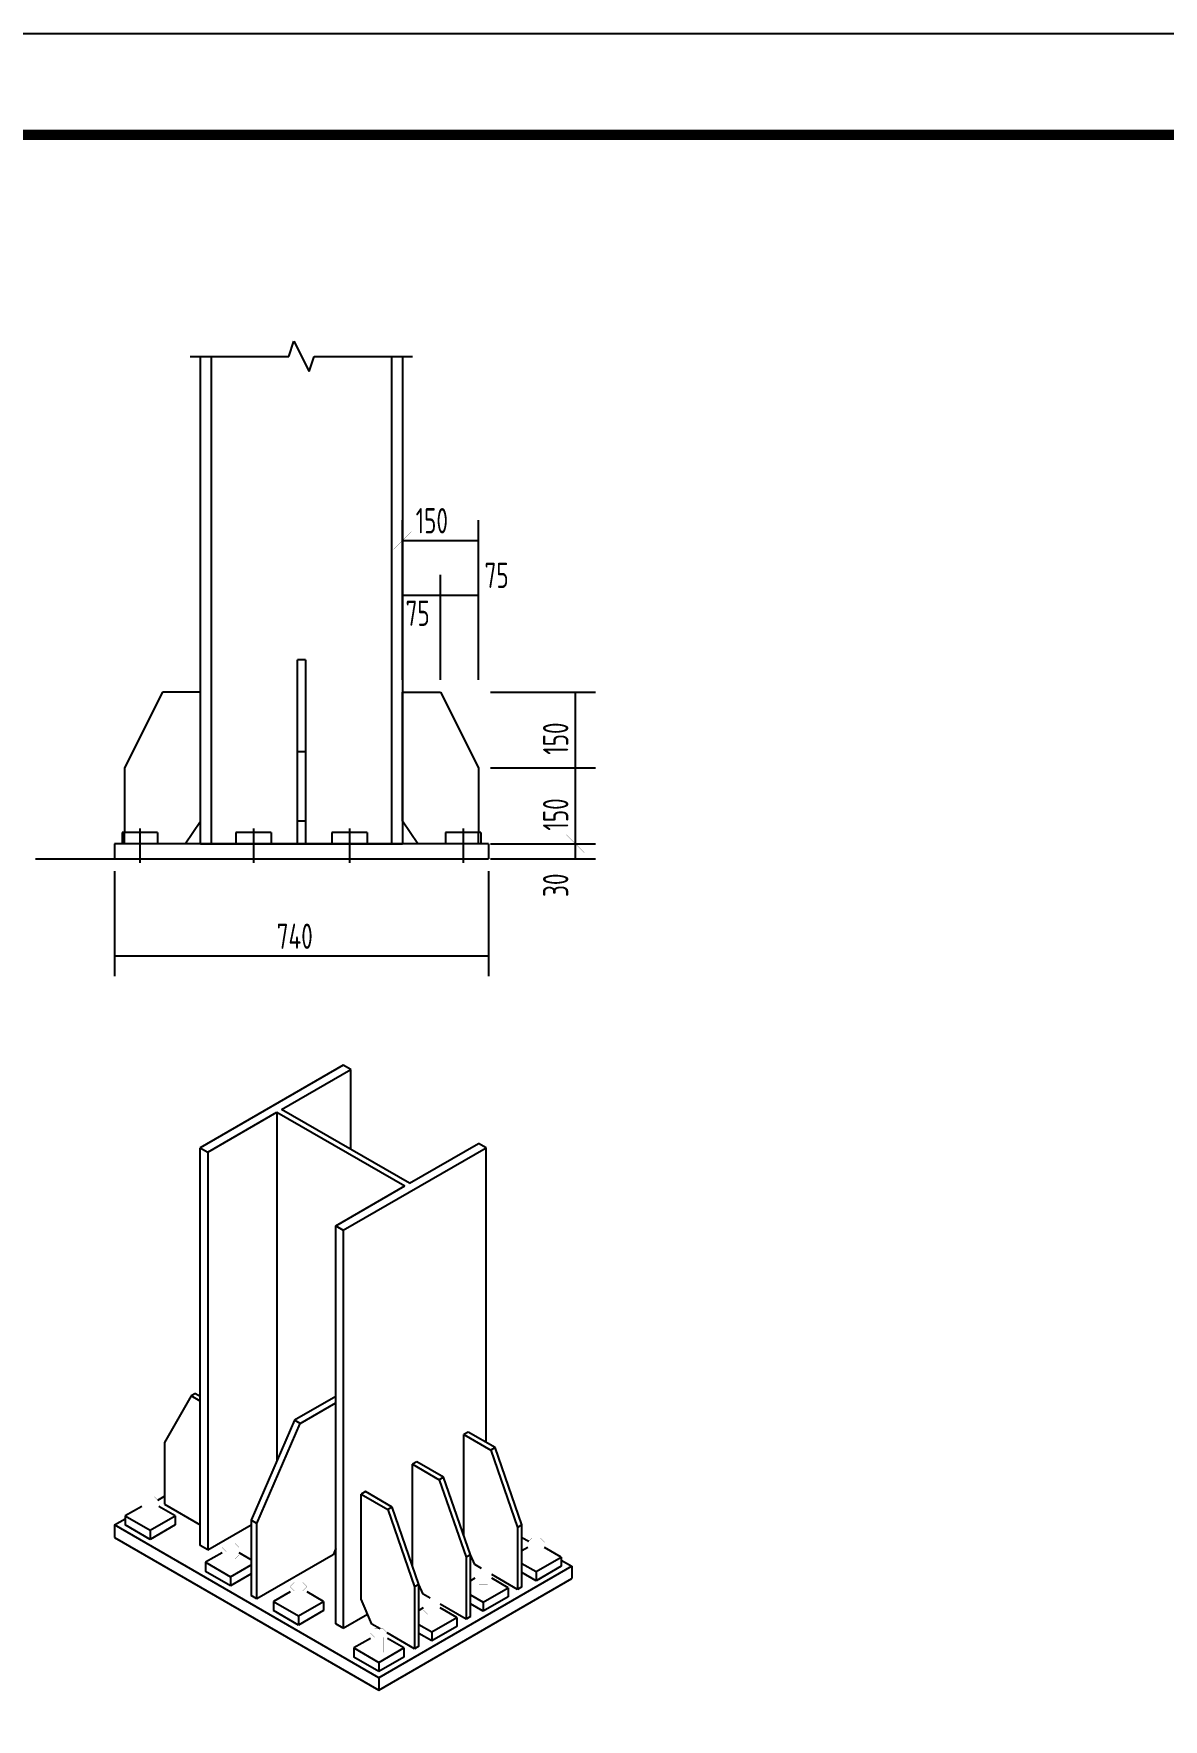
# Model space of a CAD drawing. Extents: x -138012 to 2129925, y -311560 to 0.
# Drawn here: x 634269 to 645444, y -153232 to -136560 of the extents above; entities that cross this region are included whole.
import ezdxf

# ---------------------------------------------------------------- set-up
doc = ezdxf.new("R2010")
doc.units = 0
doc.header["$LTSCALE"] = 1000
doc.header["$MEASUREMENT"] = 0
doc.linetypes.add('2', pattern=[5, 1.5, -1, 1.5, -1])
for name, color, linetype in [('PUB_TITLE', 4, 'CONTINUOUS'), ('TEXT', 7, 'CONTINUOUS'), ('尺寸标注', 7, 'CONTINUOUS'), ('柱_主零件_实线', 2, 'CONTINUOUS'), ('柱_零件_实线', 3, 'CONTINUOUS'), ('楼层标高', 253, 'CONTINUOUS'), ('螺栓组-普通_实线', 253, 'CONTINUOUS'), ('轴线__点划线', 253, 'CONTINUOUS')]:
    doc.layers.add(name, color=color, linetype=linetype)
doc.styles.add('TSSD_REIN', font='tssdeng.shx', dxfattribs={"width": 0.7, "bigfont": 'tssdchn.shx'})

msp = doc.modelspace()

# ---------------------------------------------------------------- linework, layer by layer
at = {"layer": 'PUB_TITLE'}
msp.add_lwpolyline([(530519.739, -195959.99), (656619.739, -195959.99), (656619.739, -136559.99), (530519.739, -136559.99)], close=True, dxfattribs=at)
at = {"layer": 'PUB_TITLE', "const_width": 100}
msp.add_lwpolyline([(533019.739, -194959.99), (655619.739, -194959.99), (655619.739, -137559.99), (533019.739, -137559.99)], close=True, dxfattribs=at)
at = {"layer": 'TEXT'}
for p, q in [((637917.961, -142952.197), (637917.961, -141372.197)), ((638667.961, -142952.197), (638667.961, -141372.197)), ((637917.961, -141572.197), (638667.961, -141572.197)), ((637917.961, -142952.197), (637917.961, -141912.197)), ((638292.961, -142952.197), (638292.961, -141912.197)), ((638292.961, -142952.197), (638292.961, -141912.197)), ((638667.961, -142952.197), (638667.961, -141912.197)), ((637917.961, -142112.197), (638292.961, -142112.197)), ((638292.961, -142112.197), (638667.961, -142112.197)), ((638787.961, -143072.197), (639827.961, -143072.197)), ((639627.961, -143822.197), (639627.961, -143072.197)), ((638787.961, -143822.197), (639827.961, -143822.197)), ((638787.961, -143822.197), (639827.961, -143822.197)), ((639627.961, -144572.197), (639627.961, -143822.197)), ((638787.961, -144572.197), (639827.961, -144572.197)), ((638787.961, -144572.197), (639827.961, -144572.197)), ((639627.961, -144722.197), (639627.961, -144572.197)), ((635067.961, -144842.197), (635067.961, -145882.197)), ((638767.961, -144842.197), (638767.961, -145882.197)), ((638787.961, -144722.197), (639827.961, -144722.197)), ((635067.961, -145682.197), (638767.961, -145682.197))]:
    msp.add_line(p, q, dxfattribs=at)
at = {"layer": '尺寸标注', "const_width": 0.45}
for points in [[(637829.573, -141660.588), (638006.348, -141483.806)], [(638579.573, -141660.588), (638756.348, -141483.806)], [(637829.573, -142200.588), (638006.348, -142023.806)], [(638204.573, -142200.588), (638381.348, -142023.806)], [(638204.573, -142200.588), (638381.348, -142023.806)], [(638579.573, -142200.588), (638756.348, -142023.806)], [(639539.573, -142983.806), (639716.348, -143160.588)], [(639539.573, -143733.806), (639716.348, -143910.588)], [(639539.573, -143733.806), (639716.348, -143910.588)], [(639539.573, -144483.806), (639716.348, -144660.588)], [(639539.573, -144483.806), (639716.348, -144660.588)], [(639539.573, -144633.806), (639716.348, -144810.588)], [(634979.573, -145770.588), (635156.348, -145593.806)], [(638679.573, -145770.588), (638856.348, -145593.806)]]:
    msp.add_lwpolyline(points, dxfattribs=at)
at = {"layer": '柱_主零件_实线'}
for p, q in [((635917.961, -144572.197), (635917.961, -139752.197)), ((636022.961, -139752.197), (636022.961, -144572.197)), ((637812.961, -144572.197), (637812.961, -139752.197)), ((637917.961, -139752.197), (637917.961, -144572.197)), ((635917.961, -144572.197), (636877.961, -144572.197)), ((636957.961, -144572.197), (637917.961, -144572.197)), ((637330.702, -146762.197), (635916.488, -147578.697)), ((636720.822, -147200.041), (637404.948, -146805.064)), ((637404.948, -146805.064), (637330.702, -146762.197)), ((637404.948, -147595.025), (637404.948, -146805.064)), ((637986.544, -147930.806), (636720.822, -147200.041)), ((635990.734, -147621.556), (636674.86, -147226.58)), ((636674.86, -147226.58), (636674.86, -150675.064)), ((636674.86, -147226.58), (637940.582, -147957.345)), ((637986.544, -147930.806), (638670.67, -147535.83)), ((638744.916, -147578.697), (638670.67, -147535.83)), ((635916.488, -151514.205), (635916.488, -147578.697)), ((635916.488, -147578.697), (635990.734, -147621.556)), ((635990.734, -147621.556), (635990.734, -151557.072)), ((637330.702, -148395.189), (638744.916, -147578.697)), ((638744.916, -150493.588), (638744.916, -147578.697)), ((637256.456, -148352.322), (637940.582, -147957.345)), ((637256.456, -148352.322), (637330.702, -148395.189)), ((637256.456, -152287.838), (637256.456, -148352.322)), ((637330.702, -148395.189), (637330.702, -152330.705)), ((635990.734, -151557.072), (636420.301, -151309.064)), ((635990.734, -151557.072), (635916.488, -151514.205)), ((637330.702, -152330.705), (637571.118, -152191.9)), ((637330.702, -152330.705), (637256.456, -152287.838))]:
    msp.add_line(p, q, dxfattribs=at)
at = {"layer": '柱_主零件_实线', "color": 2, "linetype": '2'}
msp.add_line((636877.961, -144572.197), (636957.961, -144572.197), dxfattribs=at)
at = {"layer": '柱_零件_实线'}
for p, q in [((636877.961, -144572.197), (636877.961, -142752.197)), ((636957.961, -142752.197), (636877.961, -142752.197)), ((636957.961, -142752.197), (636957.961, -144572.197)), ((635542.961, -143072.197), (635167.961, -143822.197)), ((635917.961, -143072.197), (635542.961, -143072.197)), ((635917.961, -144347.197), (635917.961, -143072.197)), ((637917.961, -143072.197), (638292.961, -143072.197)), ((637917.961, -144347.197), (637917.961, -143072.197)), ((638292.961, -143072.197), (638667.961, -143822.197)), ((636957.961, -143662.197), (636877.961, -143662.197)), ((635167.961, -143822.197), (635167.961, -144462.197)), ((638667.961, -143822.197), (638667.961, -144462.197)), ((635767.961, -144572.197), (635917.961, -144347.197)), ((638067.961, -144572.197), (637917.961, -144347.197)), ((635142.961, -144462.197), (635142.961, -144572.197)), ((635492.961, -144462.197), (635142.961, -144462.197)), ((635492.961, -144462.197), (635492.961, -144572.197)), ((636617.961, -144462.197), (636267.961, -144462.197)), ((636267.961, -144462.197), (636267.961, -144572.197)), ((636617.961, -144462.197), (636617.961, -144572.197)), ((637567.961, -144462.197), (637217.961, -144462.197)), ((637217.961, -144462.197), (637217.961, -144572.197)), ((637567.961, -144462.197), (637567.961, -144572.197)), ((638692.961, -144462.197), (638342.961, -144462.197)), ((638342.961, -144462.197), (638342.961, -144572.197)), ((638692.961, -144462.197), (638692.961, -144572.197)), ((638767.961, -144572.197), (635067.961, -144572.197)), ((635067.961, -144572.197), (635067.961, -144722.197)), ((638767.961, -144572.197), (638767.961, -144722.197)), ((635067.961, -144722.197), (638767.961, -144722.197)), ((635828.1, -150034.306), (635562.935, -150493.588)), ((635870.526, -150009.814), (635828.1, -150034.306)), ((635916.488, -150085.338), (635828.1, -150034.306)), ((635870.526, -150009.814), (635916.488, -150036.345)), ((637256.456, -150038.392), (636848.101, -150274.15)), ((636904.67, -150306.814), (637256.456, -150103.713)), ((636848.101, -150274.15), (636420.301, -151264.158)), ((636476.871, -151296.814), (636904.67, -150306.814)), ((636904.67, -150306.814), (636848.101, -150274.15)), ((635562.935, -150493.588), (635562.935, -151105.955)), ((638568.138, -150391.525), (638525.713, -150416.017)), ((638525.713, -151420.306), (638525.713, -150416.017)), ((638525.713, -150416.017), (638790.878, -150569.111)), ((638833.303, -150544.619), (638568.138, -150391.525)), ((638833.303, -150544.619), (638790.878, -150569.111)), ((639098.468, -151310.08), (638833.303, -150544.619)), ((638059.022, -150685.463), (638016.595, -150709.955)), ((638016.595, -151714.252), (638016.595, -150709.955)), ((638016.595, -150709.955), (638281.76, -150863.049)), ((638324.187, -150838.556), (638059.022, -150685.463)), ((638790.878, -150569.111), (639056.043, -151334.58)), ((638324.187, -150838.556), (638281.76, -150863.049)), ((638281.76, -150863.049), (638546.925, -151628.517)), ((638589.352, -151604.025), (638324.187, -150838.556)), ((635495.473, -151063.259), (635562.935, -151024.306)), ((637549.905, -150979.4), (637507.478, -151003.9)), ((637507.478, -151003.9), (637772.643, -151156.986)), ((637507.478, -152044.931), (637507.478, -151003.9)), ((637815.07, -151132.494), (637549.905, -150979.4)), ((635337.513, -151125.877), (635174.026, -151220.267)), ((635669.001, -151220.267), (635505.513, -151125.877)), ((635562.935, -151105.955), (635916.488, -151310.08)), ((637815.07, -151132.494), (637772.643, -151156.986)), ((637772.643, -151156.986), (638037.808, -151922.455)), ((638080.235, -151897.963), (637815.07, -151132.494)), ((635067.961, -151310.08), (635174.026, -151248.845)), ((637684.256, -152820.603), (635067.961, -151310.08)), ((635067.961, -151310.08), (635067.961, -151432.556)), ((635174.026, -151220.267), (635174.026, -151310.08)), ((635174.026, -151220.267), (635421.513, -151363.158)), ((635421.513, -151452.97), (635174.026, -151310.08)), ((635421.513, -151363.158), (635669.001, -151220.267)), ((635669.001, -151310.08), (635421.513, -151452.97)), ((635421.513, -151363.158), (635421.513, -151452.97)), ((635669.001, -151220.267), (635669.001, -151310.08)), ((636420.301, -151264.158), (636420.301, -152007.166)), ((636476.871, -151296.814), (636420.301, -151264.158)), ((636476.871, -152039.83), (636476.871, -151296.814)), ((639098.468, -151310.08), (639056.043, -151334.58)), ((639056.043, -151334.58), (639056.043, -151946.947)), ((639098.468, -151922.455), (639098.468, -151310.08)), ((635067.961, -151432.556), (637684.256, -152943.076)), ((637256.456, -151543.806), (637229.939, -151605.041)), ((639098.468, -151432.556), (639165.93, -151471.509)), ((639155.89, -151534.127), (639098.468, -151567.283)), ((639487.378, -151628.517), (639323.89, -151534.127)), ((636133.008, -151585.158), (635969.521, -151679.549)), ((635969.521, -151679.549), (636217.008, -151822.431)), ((635969.521, -151679.549), (635969.521, -151769.361)), ((636217.008, -151822.431), (636420.301, -151705.064)), ((636420.301, -151654.033), (636301.008, -151585.158)), ((637229.939, -151605.041), (636476.871, -152039.83)), ((638589.352, -151604.025), (638546.925, -151628.517)), ((638546.925, -151628.517), (638546.925, -152240.892)), ((638589.352, -152216.392), (638589.352, -151604.025)), ((638631.778, -151702.002), (638589.352, -151604.025)), ((638700.454, -151741.65), (638631.778, -151702.002)), ((639098.468, -151689.752), (639239.89, -151771.4)), ((639239.89, -151771.4), (639487.378, -151628.517)), ((639487.378, -151628.517), (639487.378, -151718.33)), ((639487.378, -151657.095), (639593.443, -151718.33)), ((636217.008, -151912.252), (635969.521, -151769.361)), ((636420.301, -151794.877), (636217.008, -151912.252)), ((636217.008, -151822.431), (636217.008, -151912.252)), ((639593.443, -151718.33), (637684.256, -152820.603)), ((637684.256, -152943.076), (639593.443, -151840.806)), ((638632.632, -151836.228), (638589.352, -151861.22)), ((639056.043, -151946.947), (638800.632, -151799.486)), ((638964.119, -151930.619), (638800.632, -151836.228)), ((639239.89, -151861.22), (639098.468, -151779.572)), ((639487.378, -151718.33), (639239.89, -151861.22)), ((639239.89, -151771.4), (639239.89, -151861.22)), ((639593.443, -151718.33), (639593.443, -151840.806)), ((636476.871, -152039.83), (636420.301, -152007.166)), ((636804.76, -151972.994), (636641.273, -152067.384)), ((637136.248, -152067.384), (636972.76, -151972.994)), ((637613.545, -152289.877), (637507.478, -152044.931)), ((638080.235, -151897.963), (638037.808, -151922.455)), ((638037.808, -151922.455), (638037.808, -152534.826)), ((638080.235, -152510.334), (638080.235, -151897.963)), ((638122.662, -151995.939), (638080.235, -151897.963)), ((638191.337, -152035.588), (638122.662, -151995.939)), ((638589.352, -152000.025), (638716.632, -152073.509)), ((638716.632, -152073.509), (638964.119, -151930.619)), ((638964.119, -152020.431), (638716.632, -152163.322)), ((638964.119, -151930.619), (638964.119, -152020.431)), ((639098.468, -151922.455), (639056.043, -151946.947)), ((636641.273, -152067.384), (636888.76, -152210.267)), ((636641.273, -152067.384), (636641.273, -152157.197)), ((636888.76, -152300.088), (636641.273, -152157.197)), ((636888.76, -152210.267), (637136.248, -152067.384)), ((637136.248, -152157.197), (636888.76, -152300.088)), ((636888.76, -152210.267), (636888.76, -152300.088)), ((637136.248, -152067.384), (637136.248, -152157.197)), ((638123.514, -152130.166), (638080.235, -152155.158)), ((638546.925, -152240.892), (638291.514, -152093.424)), ((638455.002, -152224.556), (638291.514, -152130.166)), ((638589.352, -152216.392), (638546.925, -152240.892)), ((638716.632, -152163.322), (638589.352, -152089.838)), ((638716.632, -152073.509), (638716.632, -152163.322)), ((637696.362, -152337.697), (637613.545, -152289.877)), ((638037.808, -152534.826), (637767.091, -152378.529)), ((638080.235, -152293.963), (638207.514, -152367.447)), ((638207.514, -152457.259), (638080.235, -152383.775)), ((638207.514, -152367.447), (638455.002, -152224.556)), ((638455.002, -152314.377), (638207.514, -152457.259)), ((638207.514, -152367.447), (638207.514, -152457.259)), ((638455.002, -152224.556), (638455.002, -152314.377)), ((637600.256, -152432.275), (637436.768, -152526.662)), ((637436.768, -152526.662), (637684.256, -152669.549)), ((637436.768, -152526.662), (637436.768, -152616.478)), ((637684.256, -152669.549), (637931.743, -152526.662)), ((637931.743, -152526.662), (637768.256, -152432.275)), ((637931.743, -152526.662), (637931.743, -152616.478)), ((638080.235, -152510.334), (638037.808, -152534.826)), ((637684.256, -152759.365), (637436.768, -152616.478)), ((637931.743, -152616.478), (637684.256, -152759.365)), ((637684.256, -152669.549), (637684.256, -152759.365)), ((637684.256, -152820.603), (637684.256, -152943.076))]:
    msp.add_line(p, q, dxfattribs=at)
at = {"layer": '柱_零件_实线', "color": 3, "linetype": '2'}
for p, q in [((636957.961, -144347.197), (636877.961, -144347.197)), ((635167.961, -144572.197), (635167.961, -144462.197)), ((638667.961, -144572.197), (638667.961, -144462.197))]:
    msp.add_line(p, q, dxfattribs=at)
at = {"layer": '楼层标高'}
msp.add_line((634287.961, -144722.197), (635317.961, -144722.197), dxfattribs=at)
at = {"layer": '螺栓组-普通_实线', "color": 7}
for p, q in [((635317.961, -144422.197), (635317.961, -144762.197)), ((635317.961, -144422.197), (635317.961, -144762.197)), ((635317.961, -144422.197), (635317.961, -144762.197)), ((635317.961, -144422.197), (635317.961, -144762.197)), ((636442.961, -144422.197), (636442.961, -144762.197)), ((636442.961, -144422.197), (636442.961, -144762.197)), ((637392.961, -144422.197), (637392.961, -144762.197)), ((637392.961, -144422.197), (637392.961, -144762.197)), ((638517.961, -144422.197), (638517.961, -144762.197)), ((638517.961, -144422.197), (638517.961, -144762.197)), ((638517.961, -144422.197), (638517.961, -144762.197)), ((638517.961, -144422.197), (638517.961, -144762.197))]:
    msp.add_line(p, q, dxfattribs=at)
at = {"layer": '螺栓组-普通_实线', "color": 1, "const_width": 0.45}
for points in [[(635317.961, -144462.197), (635317.961, -144722.197)], [(635317.961, -144462.197), (635317.961, -144722.197)], [(635317.961, -144462.197), (635317.961, -144722.197)], [(635317.961, -144462.197), (635317.961, -144722.197)], [(636442.961, -144462.197), (636442.961, -144722.197)], [(636442.961, -144462.197), (636442.961, -144722.197)], [(637392.961, -144462.197), (637392.961, -144722.197)], [(637392.961, -144462.197), (637392.961, -144722.197)], [(638517.961, -144462.197), (638517.961, -144722.197)], [(638517.961, -144462.197), (638517.961, -144722.197)], [(638517.961, -144462.197), (638517.961, -144722.197)], [(638517.961, -144462.197), (638517.961, -144722.197)], [(635337.513, -151073.299), (635379.513, -151031.299)], [(635379.513, -151031.299), (635463.513, -151031.299)], [(635463.513, -151031.299), (635505.513, -151073.299)], [(635337.513, -151220.267), (635337.513, -151073.299)], [(635379.513, -151115.299), (635337.513, -151073.299)], [(635379.513, -151188.783), (635337.513, -151146.783)], [(635379.513, -151262.267), (635379.513, -151115.299)], [(635463.513, -151115.299), (635379.513, -151115.299)], [(635463.513, -151188.783), (635379.513, -151188.783)], [(635505.513, -151073.299), (635463.513, -151115.299)], [(635463.513, -151262.267), (635463.513, -151115.299)], [(635505.513, -151146.783), (635463.513, -151188.783)], [(635505.513, -151073.299), (635505.513, -151220.267)], [(635337.513, -151220.267), (635379.513, -151262.267)], [(635379.513, -151262.267), (635463.513, -151262.267)], [(635463.513, -151262.267), (635505.513, -151220.267)], [(636133.008, -151532.58), (636175.008, -151490.58)], [(636133.008, -151679.549), (636133.008, -151532.58)], [(636175.008, -151574.58), (636133.008, -151532.58)], [(636175.008, -151490.58), (636259.008, -151490.58)], [(636259.008, -151490.58), (636301.008, -151532.58)], [(636301.008, -151532.58), (636259.008, -151574.58)], [(636301.008, -151532.58), (636301.008, -151679.549)], [(639155.89, -151481.549), (639197.89, -151439.549)], [(639155.89, -151628.517), (639155.89, -151481.549)], [(639197.89, -151523.549), (639155.89, -151481.549)], [(639197.89, -151439.549), (639281.89, -151439.549)], [(639197.89, -151670.517), (639197.89, -151523.549)], [(639281.89, -151523.549), (639197.89, -151523.549)], [(639281.89, -151439.549), (639323.89, -151481.549)], [(639323.89, -151481.549), (639281.89, -151523.549)], [(639281.89, -151670.517), (639281.89, -151523.549)], [(639323.89, -151481.549), (639323.89, -151628.517)], [(636175.008, -151648.064), (636133.008, -151606.064)], [(636133.008, -151679.549), (636175.008, -151721.549)], [(636175.008, -151721.549), (636175.008, -151574.58)], [(636259.008, -151574.58), (636175.008, -151574.58)], [(636259.008, -151648.064), (636175.008, -151648.064)], [(636259.008, -151721.549), (636259.008, -151574.58)], [(636301.008, -151606.064), (636259.008, -151648.064)], [(636259.008, -151721.549), (636301.008, -151679.549)], [(639197.89, -151597.033), (639155.89, -151555.033)], [(639155.89, -151628.517), (639197.89, -151670.517)], [(639281.89, -151597.033), (639197.89, -151597.033)], [(639197.89, -151670.517), (639281.89, -151670.517)], [(639323.89, -151555.033), (639281.89, -151597.033)], [(639281.89, -151670.517), (639323.89, -151628.517)], [(636175.008, -151721.549), (636259.008, -151721.549)], [(636804.76, -151920.416), (636846.76, -151878.416)], [(636846.76, -151878.416), (636930.76, -151878.416)], [(636930.76, -151878.416), (636972.76, -151920.416)], [(638632.632, -151783.65), (638674.632, -151741.65)], [(638632.632, -151930.619), (638632.632, -151783.65)], [(638674.632, -151825.65), (638632.632, -151783.65)], [(638674.632, -151899.134), (638632.632, -151857.134)], [(638674.632, -151741.65), (638758.632, -151741.65)], [(638674.632, -151972.619), (638674.632, -151825.65)], [(638758.632, -151825.65), (638674.632, -151825.65)], [(638758.632, -151741.65), (638800.632, -151783.65)], [(638800.632, -151783.65), (638758.632, -151825.65)], [(638758.632, -151972.619), (638758.632, -151825.65)], [(638800.632, -151857.134), (638758.632, -151899.134)], [(638800.632, -151783.65), (638800.632, -151930.619)], [(636804.76, -152067.384), (636804.76, -151920.416)], [(636846.76, -151962.416), (636804.76, -151920.416)], [(636846.76, -152035.9), (636804.76, -151993.9)], [(636846.76, -152109.384), (636846.76, -151962.416)], [(636930.76, -151962.416), (636846.76, -151962.416)], [(636930.76, -152035.9), (636846.76, -152035.9)], [(636972.76, -151920.416), (636930.76, -151962.416)], [(636930.76, -152109.384), (636930.76, -151962.416)], [(636972.76, -151993.9), (636930.76, -152035.9)], [(636972.76, -151920.416), (636972.76, -152067.384)], [(638123.514, -152077.588), (638165.514, -152035.588)], [(638165.514, -152035.588), (638249.514, -152035.588)], [(638249.514, -152035.588), (638291.514, -152077.588)], [(638632.632, -151930.619), (638674.632, -151972.619)], [(638758.632, -151899.134), (638674.632, -151899.134)], [(638674.632, -151972.619), (638758.632, -151972.619)], [(638758.632, -151972.619), (638800.632, -151930.619)], [(636804.76, -152067.384), (636846.76, -152109.384)], [(636846.76, -152109.384), (636930.76, -152109.384)], [(636930.76, -152109.384), (636972.76, -152067.384)], [(638123.514, -152224.556), (638123.514, -152077.588)], [(638165.514, -152119.588), (638123.514, -152077.588)], [(638165.514, -152193.072), (638123.514, -152151.072)], [(638165.514, -152266.556), (638165.514, -152119.588)], [(638249.514, -152119.588), (638165.514, -152119.588)], [(638249.514, -152193.072), (638165.514, -152193.072)], [(638291.514, -152077.588), (638249.514, -152119.588)], [(638249.514, -152266.556), (638249.514, -152119.588)], [(638291.514, -152151.072), (638249.514, -152193.072)], [(638291.514, -152077.588), (638291.514, -152224.556)], [(637600.256, -152379.693), (637642.256, -152337.697)], [(637600.256, -152526.662), (637600.256, -152379.693)], [(637642.256, -152421.693), (637600.256, -152379.693)], [(637642.256, -152337.697), (637726.256, -152337.697)], [(637726.256, -152337.697), (637768.256, -152379.693)], [(637768.256, -152379.693), (637726.256, -152421.693)], [(637768.256, -152379.693), (637768.256, -152526.662)], [(638123.514, -152224.556), (638165.514, -152266.556)], [(638165.514, -152266.556), (638249.514, -152266.556)], [(638249.514, -152266.556), (638291.514, -152224.556)], [(637642.256, -152495.177), (637600.256, -152453.177)], [(637600.256, -152526.662), (637642.256, -152568.662)], [(637642.256, -152568.662), (637642.256, -152421.693)], [(637726.256, -152421.693), (637642.256, -152421.693)], [(637726.256, -152495.177), (637642.256, -152495.177)], [(637726.256, -152568.662), (637726.256, -152421.693)], [(637768.256, -152453.177), (637726.256, -152495.177)], [(637726.256, -152568.662), (637768.256, -152526.662)], [(637642.256, -152568.662), (637726.256, -152568.662)]]:
    msp.add_lwpolyline(points, dxfattribs=at)
at = {"layer": '轴线__点划线'}
for p, q in [((636792.961, -139752.197), (636842.961, -139602.197)), ((636842.961, -139602.197), (636992.961, -139902.197)), ((635817.961, -139752.197), (636792.961, -139752.197)), ((636992.961, -139902.197), (637042.961, -139752.197)), ((637042.961, -139752.197), (638017.961, -139752.197))]:
    msp.add_line(p, q, dxfattribs=at)

# ---------------------------------------------------------------- texts
at = {"layer": 'TEXT', "style": 'TSSD_REIN', "width": 0.7}
for s, p in [('150', (638047.961, -141502.197)), ('75', (638729.211, -142042.197)), ('75', (637947.961, -142417.197)), ('740', (636672.961, -145612.197))]:
    msp.add_text(s, height=250, dxfattribs=at).set_placement(p)
for s, p in [('150', (639557.961, -143692.197)), ('150', (639557.961, -144442.197)), ('30', (639557.961, -145098.447))]:
    msp.add_text(s, height=250, rotation=90, dxfattribs=at).set_placement(p)

doc.saveas('drawing.dxf')
